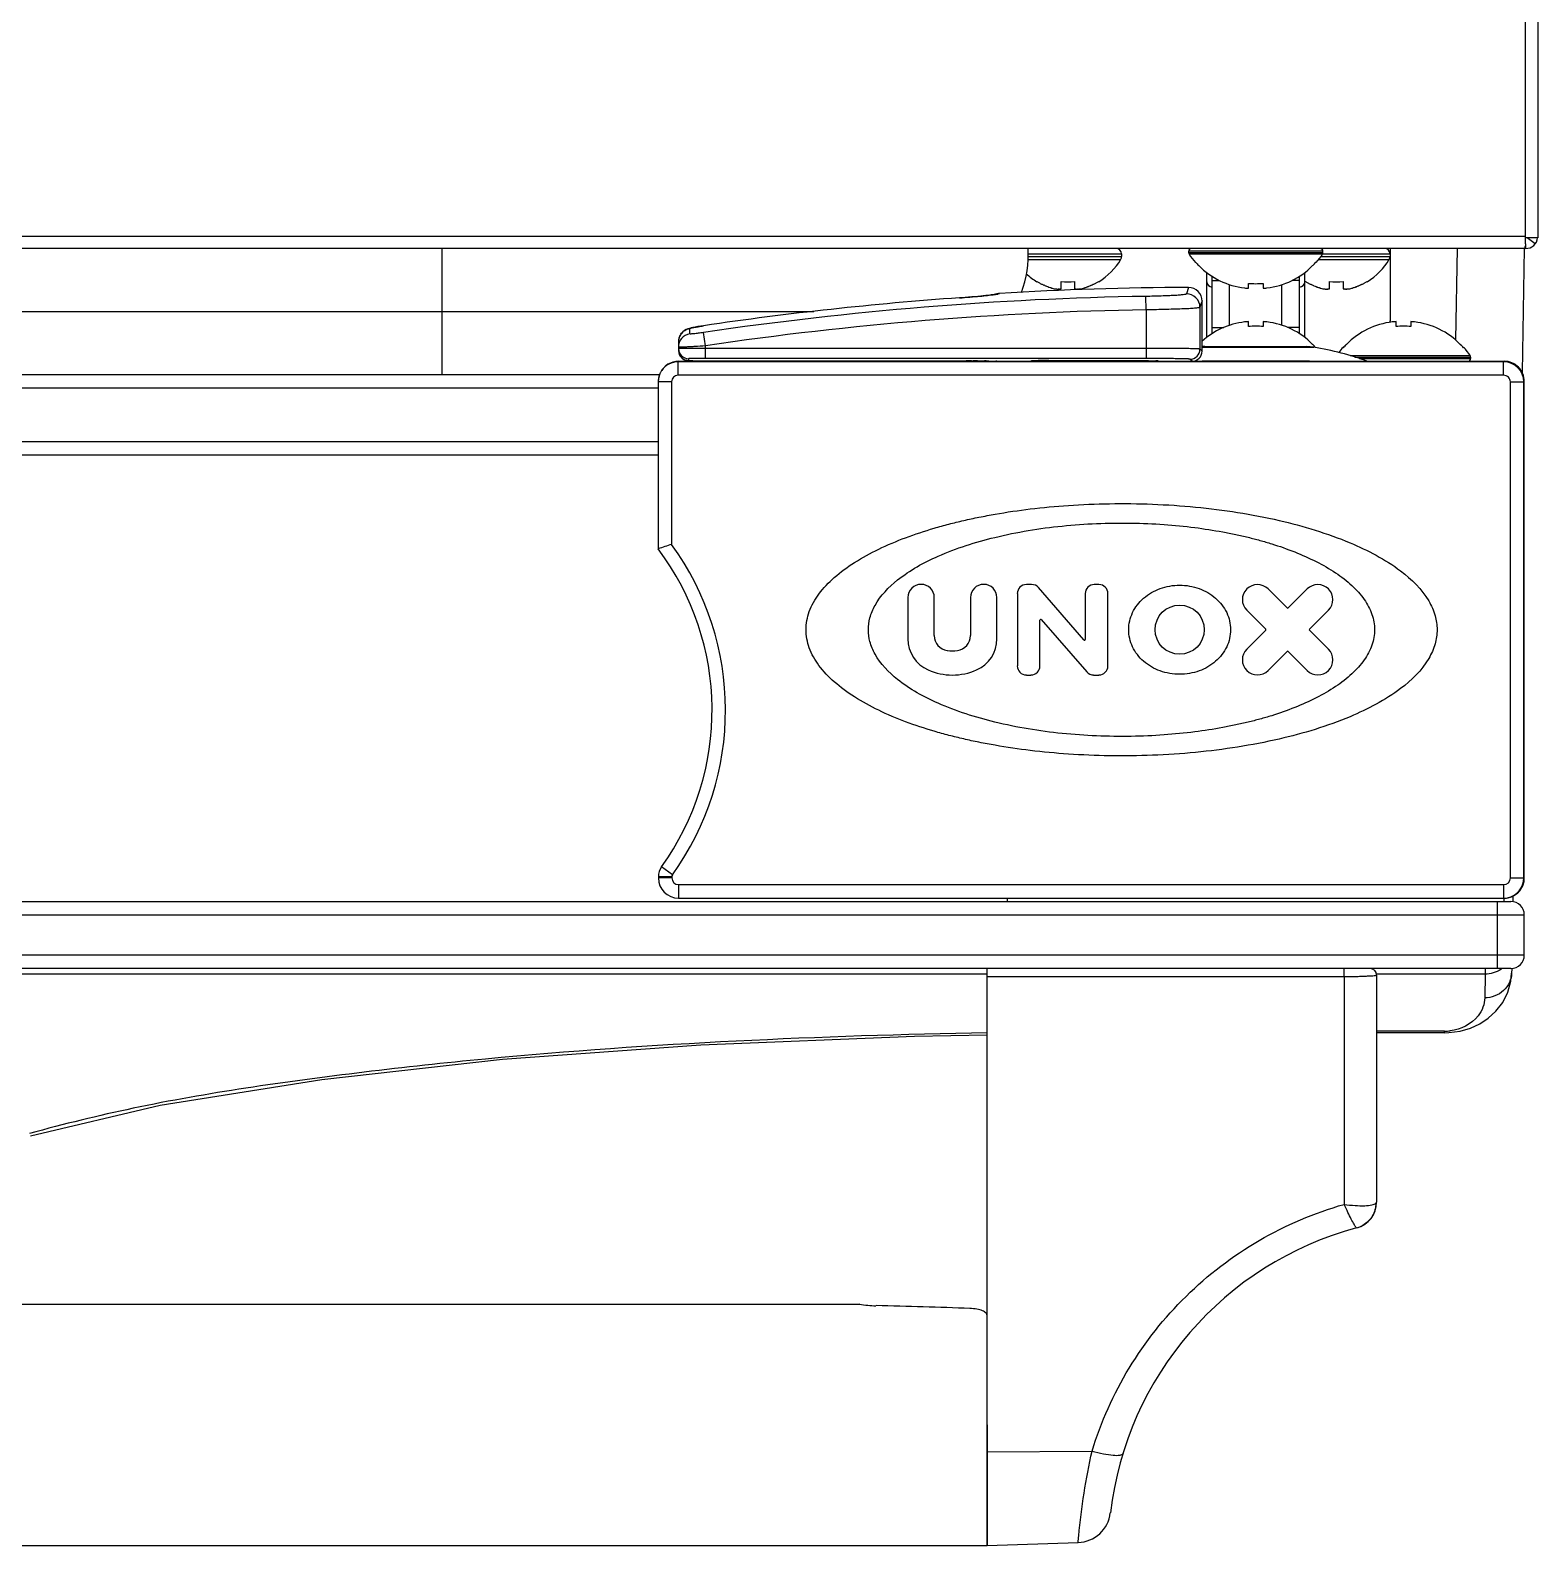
# Model space of a CAD drawing. Header units: millimetres. Extents: x 361 to 5577, y 463 to 3774.
# Drawn here: x 3966.9 to 4079.2, y 463 to 575.9 of the extents above; entities that cross this region are included whole.
import ezdxf

# ---------------------------------------------------------------- set-up
doc = ezdxf.new("R2010")
doc.units = ezdxf.units.MM
doc.header["$LTSCALE"] = 330
doc.layers.get('0').update_dxf_attribs({"linetype": 'CONTINUOUS'})
doc.layers.add('ASSI', color=7, linetype='CONTINUOUS')
doc.layers.add('GEOM', color=7, linetype='CONTINUOUS')

msp = doc.modelspace()

# ---------------------------------------------------------------- linework, layer by layer
at = {"color": 9, "linetype": 'Continuous'}
for p, q in [((4078.33, 560.56), (4078.33, 1227.76)), ((4078.33, 560.56), (3280.13, 560.56)), ((3997.6, 559.66), (3997.6, 550.26)), ((4063.23, 559.46), (4053.23, 559.46)), ((4063.23, 559.34), (4053.23, 559.34)), ((4063.19, 559.23), (4053.26, 559.23)), ((4073.23, 559.66), (4073.11, 552.85)), ((4054.58, 553.04), (4054.58, 557.87)), ((4061.88, 553.04), (4061.88, 557.87)), ((4054.98, 557.29), (4054.98, 557.59)), ((4054.98, 553.78), (4054.98, 557.29)), ((4054.98, 557.28), (4055.51, 557.28)), ((4056.28, 553.94), (4056.28, 556.97)), ((4060.18, 553.94), (4060.18, 556.97)), ((4061.47, 557.28), (4060.94, 557.28)), ((4061.48, 557.29), (4061.48, 557.59)), ((4061.48, 553.78), (4061.48, 557.29)), ((4061.93, 557.18), (4061.93, 557.21)), ((3333.14, 554.96), (4025.32, 554.96)), ((4054.98, 553.78), (4055.86, 553.78)), ((4054.98, 553.32), (4054.98, 553.78)), ((4061.48, 553.78), (4060.59, 553.78)), ((4061.48, 553.32), (4061.48, 553.78)), ((4065.26, 551.68), (4074.19, 551.68)), ((4065.6, 551.57), (4074.23, 551.57)), ((4065.96, 551.46), (4074.23, 551.46)), ((4013.71, 549.26), (3344.74, 549.26)), ((4013.71, 545.26), (3344.74, 545.26)), ((4076.23, 506.01), (4076.23, 511.01)), ((3280.23, 510.01), (4078.23, 510.01)), ((4078.23, 507.01), (3280.23, 507.01)), ((4075.32, 505.93), (4075.31, 505.59)), ((4075.32, 506.02), (4075.32, 505.93)), ((4064.81, 505.39), (4038.23, 505.39)), ((4064.81, 505.39), (4064.81, 488.44)), ((4075.31, 505.59), (4075.28, 503.83)), ((4072.29, 501.35), (4067.23, 501.35)), ((4072.29, 501.23), (4072.29, 501.35)), ((4038.23, 470), (4046.03, 470.06))]:
    msp.add_line(p, q, dxfattribs=at)
at = {"color": 7, "linetype": 'Continuous'}
for p, q in [((4079.23, 1227.86), (4079.23, 560.46)), ((4078.33, 560), (4078.33, 560.56)), ((4079.23, 560.46), (4078.33, 560.46)), ((4079.04, 560), (4078.45, 560.46)), ((4078.33, 559.66), (3280.13, 559.66)), ((4068.23, 559.66), (4068.23, 559.26)), ((4068.23, 559.26), (4068.23, 559.06)), ((4068.23, 559.06), (4068.23, 554.26)), ((4078.23, 559.66), (4078.06, 550.43)), ((4078.33, 560), (4078.33, 559.66)), ((4053.73, 558.66), (4053.74, 558.66)), ((4053.73, 558.61), (4053.73, 558.66)), ((4062.71, 558.66), (4062.73, 558.66)), ((4062.73, 558.66), (4062.73, 558.61)), ((4041.93, 557.18), (4041.93, 557.21)), ((4043.73, 556.66), (4043.73, 557.21)), ((4044.73, 557.21), (4044.73, 556.66)), ((4046.53, 557.21), (4046.53, 557.18)), ((4057.68, 556.7), (4057.68, 557.06)), ((4058.78, 557.06), (4058.78, 556.7)), ((4063.73, 556.66), (4063.73, 557.21)), ((4064.73, 557.21), (4064.73, 556.66)), ((4066.53, 557.21), (4066.53, 557.18)), ((4057.68, 553.85), (4057.68, 554.21)), ((4058.78, 554.21), (4058.78, 553.85)), ((4068.68, 553.85), (4068.68, 554.21)), ((4069.78, 554.21), (4069.78, 553.85)), ((4062.73, 552.3), (4062.73, 552.28)), ((4064.73, 552.26), (4064.73, 552.3)), ((4064.74, 552.26), (4064.73, 552.26)), ((4073.73, 552.26), (4073.71, 552.26)), ((4073.73, 552.3), (4073.73, 552.26)), ((4062.23, 551.26), (4054.23, 551.26)), ((4013.81, 550.26), (3344.64, 550.26)), ((4013.71, 544.26), (3344.74, 544.26)), ((4078.23, 512.76), (4078.23, 522.23)), ((3281.23, 511.01), (4077.23, 511.01)), ((4039.73, 511.01), (4039.73, 511.26)), ((4076.73, 511.01), (4076.73, 511.26)), ((4077.38, 511.41), (4077.38, 511)), ((4078.23, 507.01), (4078.23, 510.01)), ((4077.23, 506.01), (3281.23, 506.01)), ((4038.23, 463.01), (4038.23, 506.01)), ((4077.29, 506), (4077.28, 505.67)), ((4067.23, 505.51), (4067.23, 488.61)), ((4072.29, 501.23), (4067.23, 501.23)), ((4072.29, 501.23), (4072.6, 501.24)), ((4038.23, 463.01), (4045, 463.24))]:
    msp.add_line(p, q, dxfattribs=at)
for points in [[(4072.6, 501.24), (4073.45, 501.35), (4074.21, 501.57), (4074.91, 501.9), (4075.55, 502.32), (4076.12, 502.84), (4076.62, 503.48), (4077, 504.24), (4077.23, 505.08), (4077.28, 505.67)], [(3966.95, 493.54), (3976.63, 495.84), (3988.65, 497.75), (4002.12, 499.25), (4016.89, 500.32), (4032.81, 500.98), (4038.23, 501.06)]]:
    msp.add_lwpolyline(points, dxfattribs=at)
for centre, radius, start, end in [((4078.33, 560.56), 0.9, 270, 353.673), ((4033.28, 559.2), 8, 339.455, 3.2946), ((4053.43, 559.46), 0.2, 90, 180), ((4053.43, 559.34), 0.2, 180, 213.242), ((4063.03, 559.46), 0.2, 0, 90), ((4063.03, 559.34), 0.2, 326.758, 360), ((4067.83, 559.06), 0.4, 329.6988, 360), ((4044.03, 561.28), 4.8, 301.3727, 329.6988), ((4058.03, 562.36), 5.67, 220.8174, 224.4834), ((4058.42, 562.36), 5.67, 315.5167, 319.1826), ((4064.03, 561.28), 4.8, 301.3727, 329.6988), ((4044.42, 561.28), 4.8, 226.8242, 238.6273), ((4044.41, 561.26), 4.75, 238.4659, 241.0313), ((4044.41, 561.26), 4.75, 241.0316, 241.9926), ((4044.41, 561.26), 4.75, 241.9926, 243.3187), ((4044.41, 561.25), 4.74, 243.3188, 244.4598), ((4044.41, 561.25), 4.74, 244.4598, 245.4278), ((4044.4, 561.25), 4.73, 245.4278, 246.6825), ((4044.4, 561.24), 4.73, 246.6826, 247.4526), ((4044.4, 561.23), 4.72, 247.4524, 248.9975), ((4044.4, 561.23), 4.72, 248.9977, 249.4819), ((4044.39, 561.22), 4.7, 249.4813, 251.5344), ((4044.39, 561.2), 4.68, 251.535, 252.6227), ((4044.38, 561.18), 4.67, 252.6228, 253.6051), ((4044.37, 561.15), 4.64, 253.6036, 255.6824), ((4044.23, 560.98), 3.8, 262.4351, 277.5649), ((4044.08, 561.15), 4.64, 284.3176, 286.3964), ((4044.07, 561.18), 4.67, 286.3949, 287.3772), ((4044.07, 561.2), 4.68, 287.3773, 288.465), ((4044.06, 561.22), 4.7, 288.4656, 290.5187), ((4044.06, 561.23), 4.72, 290.5181, 291.0023), ((4044.05, 561.23), 4.72, 291.0025, 292.5476), ((4044.05, 561.24), 4.73, 292.5474, 293.3174), ((4044.05, 561.25), 4.73, 293.3175, 294.5722), ((4044.05, 561.25), 4.74, 294.5722, 295.5402), ((4044.04, 561.25), 4.74, 295.5402, 296.6812), ((4044.04, 561.26), 4.75, 296.6813, 298.0074), ((4044.04, 561.26), 4.75, 298.0074, 298.9684), ((4044.04, 561.26), 4.75, 298.9687, 301.5341), ((4058.15, 563.01), 6.33, 263.1837, 265.7043), ((4058.23, 562.86), 5.82, 264.5821, 275.4179), ((4058.3, 563.01), 6.33, 274.2958, 276.8163), ((4064.41, 561.26), 4.75, 238.4659, 241.0313), ((4064.41, 561.26), 4.75, 241.0316, 241.9926), ((4064.41, 561.26), 4.75, 241.9926, 243.3187), ((4064.41, 561.25), 4.74, 243.3188, 244.4598), ((4064.41, 561.25), 4.74, 244.4598, 245.4278), ((4064.4, 561.25), 4.73, 245.4278, 246.6825), ((4064.4, 561.24), 4.73, 246.6826, 247.4526), ((4064.4, 561.23), 4.72, 247.4524, 248.9975), ((4064.4, 561.23), 4.72, 248.9977, 249.4819), ((4064.39, 561.22), 4.7, 249.4813, 251.5344), ((4064.39, 561.2), 4.68, 251.535, 252.6227), ((4064.38, 561.18), 4.67, 252.6228, 253.6051), ((4064.37, 561.15), 4.64, 253.6036, 255.6824), ((4064.23, 560.98), 3.8, 262.4351, 277.5649), ((4064.08, 561.15), 4.64, 284.3176, 286.3964), ((4064.07, 561.18), 4.67, 286.3949, 287.3772), ((4064.07, 561.2), 4.68, 287.3773, 288.465), ((4064.06, 561.22), 4.7, 288.4656, 290.5187), ((4064.06, 561.23), 4.72, 290.5181, 291.0023), ((4064.05, 561.23), 4.72, 291.0025, 292.5476), ((4064.05, 561.24), 4.73, 292.5474, 293.3174), ((4064.05, 561.25), 4.73, 293.3175, 294.5722), ((4064.05, 561.25), 4.74, 294.5722, 295.5402), ((4064.04, 561.25), 4.74, 295.5402, 296.6812), ((4064.04, 561.26), 4.75, 296.6813, 298.0074), ((4064.04, 561.26), 4.75, 298.0074, 298.9684), ((4064.04, 561.26), 4.75, 298.9687, 301.5341), ((4043.48, 558.65), 2.01, 262.7259, 264.7415), ((4043.48, 558.63), 1.98, 264.7442, 265.3991), ((4043.48, 558.62), 1.97, 265.3984, 266.7833), ((4043.48, 558.61), 1.96, 266.7841, 267.6235), ((4043.48, 558.6), 1.96, 267.6234, 268.8455), ((4043.48, 558.59), 1.95, 268.8459, 270.9258), ((4043.48, 558.6), 1.95, 270.9261, 271.9964), ((4043.48, 558.6), 1.96, 271.9964, 273.0228), ((4043.48, 558.61), 1.97, 273.0233, 274.286), ((4043.47, 558.63), 1.98, 274.2856, 275.1372), ((4043.47, 558.65), 2.01, 275.1401, 277.2744), ((4044.98, 558.65), 2.01, 262.7256, 264.8598), ((4044.98, 558.63), 1.98, 264.8627, 265.7144), ((4044.98, 558.61), 1.97, 265.714, 266.9766), ((4044.98, 558.6), 1.96, 266.9771, 268.0037), ((4044.98, 558.6), 1.95, 268.0037, 269.0738), ((4044.98, 558.59), 1.95, 269.0741, 270.1995), ((4044.98, 558.59), 1.95, 270.1995, 271.1541), ((4044.98, 558.6), 1.95, 271.1545, 272.3767), ((4044.98, 558.61), 1.96, 272.3765, 273.2159), ((4044.97, 558.62), 1.97, 273.2167, 274.6016), ((4044.97, 558.63), 1.98, 274.6009, 275.2558), ((4044.97, 558.65), 2.01, 275.2585, 277.2741), ((4063.48, 558.65), 2.01, 262.7259, 264.7415), ((4063.48, 558.63), 1.98, 264.7442, 265.3991), ((4063.48, 558.62), 1.97, 265.3984, 266.7833), ((4063.48, 558.61), 1.96, 266.7841, 267.6235), ((4063.48, 558.6), 1.96, 267.6234, 268.8455), ((4063.48, 558.59), 1.95, 268.8459, 270.9258), ((4063.48, 558.6), 1.95, 270.9261, 271.9964), ((4063.48, 558.6), 1.96, 271.9964, 273.0228), ((4063.48, 558.61), 1.97, 273.0233, 274.286), ((4063.47, 558.63), 1.98, 274.2856, 275.1372), ((4063.47, 558.65), 2.01, 275.1401, 277.2744), ((4064.98, 558.65), 2.01, 262.7256, 264.8598), ((4064.98, 558.63), 1.98, 264.8627, 265.7144), ((4064.98, 558.61), 1.97, 265.714, 266.9766), ((4064.98, 558.6), 1.96, 266.9771, 268.0037), ((4064.98, 558.6), 1.95, 268.0037, 269.0738), ((4064.98, 558.59), 1.95, 269.0741, 270.1995), ((4064.98, 558.59), 1.95, 270.1995, 271.1541), ((4064.98, 558.6), 1.95, 271.1545, 272.3767), ((4064.98, 558.61), 1.96, 272.3765, 273.2159), ((4064.97, 558.62), 1.97, 273.2167, 274.6016), ((4064.97, 558.63), 1.98, 274.6009, 275.2558), ((4064.97, 558.65), 2.01, 275.2585, 277.2741), ((4058.15, 547.9), 6.33, 94.2958, 96.8163), ((4058.23, 548.05), 5.82, 84.5821, 95.4179), ((4058.3, 547.9), 6.33, 83.1837, 85.7043), ((4069.15, 547.9), 6.33, 94.2958, 96.8163), ((4069.23, 548.05), 5.82, 84.5821, 95.4179), ((4069.3, 547.9), 6.33, 83.1837, 85.7043), ((4058.42, 548.55), 5.67, 42.3986, 44.4835), ((4058.42, 548.55), 5.66, 41.232, 42.3987), ((4069.03, 548.55), 5.67, 135.5167, 139.1826), ((4069.42, 548.55), 5.67, 40.8174, 44.4834), ((4025.05, 564.34), 17.7, 312.3274, 312.5026), ((4074.03, 551.46), 0.2, 270, 360), ((4074.03, 551.57), 0.2, 0, 33.242), ((4076.69, 512.76), 1.5, 281.2961, 0.0005), ((4076.73, 512.76), 1.5, 281.132, 360), ((4076.69, 512.76), 1.51, 270.0151, 280.6683), ((4076.69, 512.75), 1.49, 280.6783, 281.288), ((4077.23, 510.01), 1, 0, 90), ((4077.23, 507.01), 1, 270, 360), ((4066.73, 505.51), 0.5, 0, 89.9984), ((4065.23, 488.61), 2, 285.0261, 360), ((4072.23, 462.54), 25, 105.0462, 173.3071), ((4044.91, 465.74), 2.5, 272, 353.3071)]:
    msp.add_arc(centre, radius, start, end, dxfattribs=at)
at = {"color": 9, "linetype": 'Continuous'}
for centre, radius, start, end in [((4054.98, 557.19), 0.4, 180, 270), ((4061.48, 557.19), 0.4, 270, 360), ((4064.42, 561.28), 4.8, 238.1, 238.6273), ((4064.42, 561.28), 4.8, 238.0815, 238.6273), ((4075.37, 507.59), 1.98, 303.8868, 306.6258), ((4072.29, 504.91), 3.56, 270.007, 276.7724), ((4065.23, 488.55), 1.94, 285.3418, 299.7655), ((4065.24, 488.52), 1.91, 285.0456, 285.3041), ((4065.24, 488.53), 1.92, 299.7854, 300.1137)]:
    msp.add_arc(centre, radius, start, end, dxfattribs=at)
at = {"color": 3, "linetype": 'Continuous'}
msp.add_arc((4065.23, 554.26), 3, 358.1917, 360, dxfattribs=at)
at = {"color": 7, "linetype": 'Continuous'}
msp.add_ellipse((4076.73, 512.76), major_axis=(1.5, 0), ratio=0.999848, start_param=-1.570796, end_param=0, dxfattribs=at)
for points, knots in [([(4078.24, 559.66), (4078.24, 559.66), (4078.23, 559.66), (4078.23, 559.66), (4078.23, 559.66)], [0, 0, 0, 0, 0.54256, 1, 1, 1, 1]), ([(4078.28, 559.75), (4078.27, 559.74), (4078.26, 559.71), (4078.25, 559.68), (4078.24, 559.66)], [0, 0, 0, 0, 0.342333, 1, 1, 1, 1]), ([(4078.33, 560), (4078.32, 559.98), (4078.31, 559.89), (4078.29, 559.81), (4078.28, 559.75)], [0, 0, 0, 0, 0.299271, 1, 1, 1, 1]), ([(4053.99, 558.39), (4054.44, 557.93), (4055.5, 557.16), (4056.76, 556.8), (4057.4, 556.72)], [0, 0, 0, 0, 0.499968, 1, 1, 1, 1]), ([(4059.05, 556.72), (4059.69, 556.8), (4060.95, 557.16), (4062.01, 557.93), (4062.46, 558.39)], [0, 0, 0, 0, 0.500033, 1, 1, 1, 1]), ([(4057.4, 554.19), (4056.81, 554.12), (4055.66, 553.8), (4054.66, 553.14), (4054.23, 552.75)], [0, 0, 0, 0, 0.500032, 1, 1, 1, 1]), ([(4062.46, 552.52), (4062.01, 552.98), (4060.95, 553.75), (4059.69, 554.11), (4059.05, 554.19)], [0, 0, 0, 0, 0.499968, 1, 1, 1, 1]), ([(4068.4, 554.19), (4067.76, 554.11), (4066.5, 553.75), (4065.44, 552.98), (4064.99, 552.52)], [0, 0, 0, 0, 0.500033, 1, 1, 1, 1]), ([(4073.46, 552.52), (4073.01, 552.98), (4071.95, 553.75), (4070.69, 554.11), (4070.05, 554.19)], [0, 0, 0, 0, 0.499968, 1, 1, 1, 1])]:
    msp.add_open_spline(points, degree=3, knots=knots, dxfattribs=at)
at = {"color": 9, "linetype": 'Continuous'}
for points, knots in [([(4054.98, 557.28), (4054.98, 557.28), (4054.98, 557.29), (4054.98, 557.29), (4054.98, 557.29)], [0, 0, 0, 0, 0.448004, 1, 1, 1, 1]), ([(4061.47, 557.28), (4061.47, 557.28), (4061.48, 557.29), (4061.48, 557.29), (4061.48, 557.29)], [0, 0, 0, 0, 0.448004, 1, 1, 1, 1]), ([(4064.81, 505.39), (4064.81, 505.47), (4064.81, 505.61), (4064.81, 505.78), (4064.81, 505.89), (4064.81, 505.95), (4064.8, 505.98), (4064.8, 506.01), (4064.8, 506.01)], [0, 0, 0, 0, 0.363496, 0.69091, 0.820342, 0.917787, 0.978486, 1, 1, 1, 1]), ([(4067.23, 505.51), (4067.23, 505.49), (4067.14, 505.48), (4067.03, 505.46), (4066.8, 505.44), (4066.51, 505.43), (4066.15, 505.41), (4065.58, 505.4), (4065.12, 505.39), (4064.81, 505.39)], [0, 0, 0, 0, 0.02063, 0.076768, 0.167617, 0.290321, 0.440719, 0.613487, 1, 1, 1, 1]), ([(4077.28, 505.67), (4077.28, 505.2), (4076.81, 504.19), (4075.78, 503.83), (4075.28, 503.83)], [0, 0, 0, 0, 0.489095, 1, 1, 1, 1]), ([(4075.28, 503.83), (4075.28, 503.35), (4074.79, 502.08), (4073.49, 501.47), (4072.71, 501.37)], [0, 0, 0, 0, 0.378152, 1, 1, 1, 1]), ([(4038.23, 501.23), (4025.75, 500.98), (4010.24, 500.32), (3991.87, 498.33), (3983.11, 497.17), (3974.78, 495.73), (3969.45, 494.42), (3966.89, 493.72)], [0, 0, 0, 0, 0.520817, 0.647214, 0.770891, 0.889463, 1, 1, 1, 1]), ([(4046.03, 470.06), (4046.69, 472.22), (4048.57, 476.4), (4052.84, 481.8), (4058.34, 486), (4062.6, 487.81), (4064.81, 488.44)], [0, 0, 0, 0, 0.247817, 0.49717, 0.748035, 1, 1, 1, 1]), ([(4064.81, 488.44), (4065.08, 488.4), (4065.59, 488.35), (4066.29, 488.32), (4066.81, 488.37), (4067.1, 488.45), (4067.18, 488.53)], [0, 0, 0, 0, 0.341701, 0.64041, 0.86582, 1, 1, 1, 1]), ([(4065.68, 486.73), (4065.63, 486.8), (4065.52, 487), (4065.32, 487.37), (4065.08, 487.87), (4064.91, 488.24), (4064.81, 488.44)], [0, 0, 0, 0, 0.13556, 0.360139, 0.65594, 1, 1, 1, 1]), ([(4067.18, 488.53), (4067.17, 488.19), (4066.98, 487.53), (4066.49, 487.04), (4066.2, 486.87)], [0, 0, 0, 0, 0.50232, 1, 1, 1, 1]), ([(4067.18, 488.53), (4067.19, 488.53), (4067.21, 488.56), (4067.23, 488.59), (4067.23, 488.61)], [0, 0, 0, 0, 0.298397, 1, 1, 1, 1]), ([(4065.74, 486.68), (4065.73, 486.68), (4065.71, 486.69), (4065.69, 486.71), (4065.68, 486.73)], [0, 0, 0, 0, 0.123408, 1, 1, 1, 1]), ([(4045, 463.24), (4045.01, 463.41), (4045.22, 465.7), (4045.57, 467.98), (4046.03, 470.06)], [0, 0, 0, 0, 0.072399, 1, 1, 1, 1]), ([(4046.03, 470.06), (4046.31, 469.98), (4046.83, 469.85), (4047.55, 469.75), (4048.01, 469.72), (4048.31, 469.8), (4048.33, 469.88)], [0, 0, 0, 0, 0.371378, 0.682146, 0.895329, 1, 1, 1, 1])]:
    msp.add_open_spline(points, degree=3, knots=knots, dxfattribs=at)
msp.add_open_spline([(4076.48, 505.94), (4076.14, 505.72), (4075.72, 505.59), (4075.31, 505.59)], degree=3, dxfattribs=at)
at = {"layer": 'ASSI', "color": 9, "linetype": 'Continuous'}
for p, q in [((4041.28, 559.26), (4048.23, 559.26)), ((4041.28, 559.06), (4048.23, 559.06)), ((4063.06, 559.06), (4068.23, 559.06)), ((4063.2, 559.26), (4068.23, 559.26)), ((4041.27, 558.85), (4048.17, 558.85)), ((4062.91, 558.85), (4068.17, 558.85)), ((4054.23, 552.32), (4062.54, 552.32))]:
    msp.add_line(p, q, dxfattribs=at)
at = {"layer": 'ASSI', "color": 7, "linetype": 'Continuous'}
for p, q in [((4048.23, 559.26), (4048.23, 559.06)), ((4053.23, 559.34), (4053.23, 559.46)), ((4063.23, 559.34), (4063.23, 559.46)), ((4054.43, 552.36), (4062.02, 552.36)), ((4062.54, 552.32), (4062.02, 552.36)), ((4074.23, 551.57), (4074.23, 551.46)), ((3329.75, 481.01), (4028.7, 481.01)), ((4038.23, 472.01), (4038.23, 463.01)), ((3320.23, 463.01), (4038.23, 463.01))]:
    msp.add_line(p, q, dxfattribs=at)
for centre, radius, start, end in [((4047.83, 559.26), 0.4, 0, 90), ((4047.83, 559.06), 0.4, 329.6988, 360), ((4058.03, 562.36), 5.7, 213.2419, 220.9664), ((4058.43, 562.36), 5.7, 319.0336, 326.7581), ((4067.83, 559.26), 0.4, 0, 90), ((4044.03, 561.28), 4.8, 301.3727, 329.6988), ((4064.03, 561.28), 4.8, 301.3727, 329.6988), ((4044.42, 561.28), 4.8, 226.7949, 238.6273), ((4054.43, 549.36), 3, 90, 93.8721), ((4058.23, 527.69), 25, 70.4883, 80.0581), ((4069.03, 548.56), 5.7, 139.0336, 143.9406), ((4069.43, 548.56), 5.7, 33.2419, 40.9664)]:
    msp.add_arc(centre, radius, start, end, dxfattribs=at)
at = {"layer": 'GEOM', "color": 9, "linetype": 'Continuous'}
for p, q in [((4053.22, 556.75), (4053.06, 556.28)), ((4036.16, 555.98), (4036.16, 555.98)), ((4050.07, 555.09), (4050.05, 556.09)), ((4054.23, 555.75), (4054.07, 555.28)), ((4050.07, 555.09), (4050.07, 551.47)), ((4054.07, 555.28), (4054.07, 552.16)), ((4016.08, 553.3), (4016.08, 553.7)), ((4017.08, 553.9), (4017.08, 553.9)), ((4017.23, 552.41), (4017.08, 553.4)), ((4017.23, 551.47), (4017.23, 552.41)), ((4050.07, 552.22), (4017.23, 552.22)), ((4054.23, 552.01), (4054.07, 552.16)), ((4015.21, 551.22), (4015.23, 551.26)), ((4076.69, 551.22), (4015.21, 551.22)), ((4015.21, 550.22), (4015.21, 551.22)), ((4015.98, 551.45), (4015.98, 551.32)), ((4050.07, 551.47), (4017.23, 551.47)), ((4036.23, 551.3), (4036.5, 551.29)), ((4036.5, 551.29), (4036.66, 551.29)), ((4037.06, 551.29), (4037.17, 551.29)), ((4037.51, 551.29), (4037.63, 551.29)), ((4037.63, 551.29), (4037.77, 551.29)), ((4037.77, 551.29), (4037.8, 551.29)), ((4037.8, 551.29), (4037.93, 551.28)), ((4037.93, 551.28), (4038.03, 551.28)), ((4038.29, 551.28), (4038.31, 551.28)), ((4041.52, 551.3), (4041.48, 551.26)), ((4042.81, 551.31), (4049.64, 551.31)), ((4042.81, 551.26), (4042.81, 551.31)), ((4049.64, 551.26), (4049.64, 551.31)), ((4050.98, 551.26), (4050.93, 551.3)), ((4053.48, 551.26), (4053.32, 551.41)), ((4076.73, 551.26), (4076.69, 551.22)), ((4076.69, 550.22), (4076.69, 551.22)), ((4076.69, 550.22), (4015.21, 550.22)), ((4014.71, 549.72), (4013.71, 549.72)), ((4014.71, 549.72), (4014.71, 537.61)), ((4077.19, 549.72), (4078.19, 549.72)), ((4077.19, 512.76), (4077.19, 549.72)), ((4078.23, 549.76), (4078.19, 549.72)), ((4078.19, 512.76), (4078.19, 549.72)), ((4014.73, 512.85), (4013.73, 512.85)), ((4014.73, 512.76), (4013.73, 512.76)), ((4014.77, 512.99), (4013.96, 513.58)), ((4014.73, 512.85), (4014.73, 512.76)), ((4077.19, 512.76), (4078.23, 512.76)), ((4015.23, 512.26), (4076.69, 512.26)), ((4015.23, 512.26), (4015.23, 511.26)), ((4076.69, 512.26), (4076.69, 511.26)), ((4038.23, 505.59), (3523.72, 505.59)), ((4075.31, 505.59), (4067.23, 505.59))]:
    msp.add_line(p, q, dxfattribs=at)
at = {"layer": 'GEOM', "color": 7, "linetype": 'Continuous'}
for p, q in [((4036.57, 556.01), (4036.16, 555.98)), ((4039.12, 556.31), (4039.13, 556.31)), ((4054.23, 552.01), (4054.23, 555.75)), ((4016.04, 553.71), (4015.93, 553.67)), ((4016.16, 553.74), (4016.04, 553.71)), ((4015.23, 552.71), (4015.23, 552.07)), ((4015.23, 552.06), (4015.23, 552.07)), ((4015.23, 551.26), (4054.23, 551.26)), ((4016, 551.31), (4016.13, 551.31)), ((4016.4, 551.3), (4016.65, 551.3)), ((4016.65, 551.3), (4016.95, 551.3)), ((4016.95, 551.3), (4036.23, 551.3)), ((4038.93, 551.26), (4038.86, 551.26)), ((4062.23, 551.26), (4076.73, 551.26)), ((4013.87, 550.39), (4013.88, 550.43)), ((4013.71, 549.72), (4013.71, 537.28)), ((4078.23, 522.23), (4078.23, 549.76)), ((4041.53, 534.63), (4041.14, 534.63)), ((4045.43, 530.5), (4042.04, 534.4)), ((4046.54, 534.63), (4046.2, 534.63)), ((4060.56, 532.89), (4059.14, 534.3)), ((4062.05, 534.3), (4060.64, 532.89)), ((4032.31, 533.65), (4032.31, 530.58)), ((4034.28, 530.82), (4034.28, 533.65)), ((4036.98, 533.65), (4036.98, 530.82)), ((4038.95, 530.58), (4038.95, 533.65)), ((4040.47, 533.95), (4040.47, 528.56)), ((4045.53, 533.95), (4045.53, 530.54)), ((4047.21, 528.56), (4047.21, 533.95)), ((4042.15, 528.56), (4042.15, 531.97)), ((4042.25, 532.01), (4045.64, 528.11)), ((4057.55, 532.71), (4058.97, 531.3)), ((4062.23, 531.3), (4063.64, 532.71)), ((4058.97, 531.22), (4057.55, 529.8)), ((4063.64, 529.8), (4062.23, 531.22)), ((4059.14, 528.21), (4060.56, 529.63)), ((4060.64, 529.63), (4062.05, 528.21)), ((4041.14, 527.88), (4041.48, 527.88)), ((4046.15, 527.88), (4046.54, 527.88)), ((4013.73, 512.85), (4013.73, 512.76)), ((4015.23, 511.26), (4076.73, 511.26)), ((4028.69, 481.01), (4028.72, 481)), ((4028.72, 481), (4028.69, 481.01))]:
    msp.add_line(p, q, dxfattribs=at)
for points in [[(4038.88, 556.26), (4038.88, 556.26), (4038.85, 556.25), (4038.8, 556.24), (4038.73, 556.23), (4038.64, 556.22), (4038.53, 556.2), (4038.41, 556.19), (4038.26, 556.17), (4038.11, 556.15), (4037.93, 556.13), (4037.74, 556.11), (4037.53, 556.09), (4037.31, 556.07), (4037.08, 556.05), (4036.83, 556.03), (4036.57, 556.01)], [(4015.93, 553.67), (4015.81, 553.62), (4015.68, 553.55), (4015.56, 553.45), (4015.44, 553.33), (4015.34, 553.17), (4015.26, 552.99), (4015.23, 552.78), (4015.23, 552.71)], [(4017.08, 553.9), (4016.89, 553.87), (4016.66, 553.84), (4016.47, 553.8), (4016.3, 553.77), (4016.16, 553.74)], [(4015.23, 552.03), (4015.25, 551.89), (4015.29, 551.76), (4015.36, 551.64), (4015.44, 551.54), (4015.53, 551.46), (4015.63, 551.4), (4015.73, 551.36), (4015.83, 551.33), (4015.9, 551.32), (4015.95, 551.31), (4016, 551.31)], [(4016.13, 551.31), (4016.21, 551.3), (4016.4, 551.3)], [(4036.23, 551.3), (4036.64, 551.29), (4037.14, 551.29), (4037.58, 551.29)], [(4037.58, 551.29), (4037.97, 551.28), (4038.28, 551.28), (4038.53, 551.27), (4038.72, 551.27), (4038.83, 551.26), (4038.86, 551.26)], [(4013.81, 550.26), (4013.73, 549.95), (4013.71, 549.72)]]:
    msp.add_lwpolyline(points, dxfattribs=at)
msp.add_circle((4052.56, 531.26), 1.83, dxfattribs=at)
for centre, radius, start, end in [((4054.23, 301.76), 255, 90.2254, 93.3927), ((4053.23, 555.75), 1, 359.9969, 90.2204), ((4054.23, 301.76), 254.87, 94.0654, 98.3804), ((4039.19, 555.33), 0.979, 93.6102, 108.3753), ((4015.21, 549.72), 1.5, 89.9947, 145.0173), ((4015.98, 552.07), 0.75, 180.7743, 269.9979), ((4036.78, 549.8), 1.51, 75.4077, 81.2979), ((4042.91, 476.93), 74.38, 90.0733, 91.0681), ((4053.48, 552.01), 0.75, 270.0029, 359.9971), ((4076.73, 549.76), 1.5, 359.9968, 90.0032), ((4015.21, 549.72), 1.5, 153.4337, 158.9538), ((4015.21, 549.72), 1.5, 149.7466, 153.4338), ((4015.21, 549.72), 1.5, 145.0197, 149.7466), ((4054.77, 414.39), 129.57, 108.0105, 108.4761), ((3997.73, 525.26), 20, 324.2687, 36.953), ((4033.3, 533.65), 0.984, 0, 180), ((4037.96, 533.65), 0.984, 0, 180), ((4041.14, 533.95), 0.675, 90, 180), ((4041.53, 533.95), 0.675, 41, 90), ((4046.2, 533.95), 0.675, 90, 180), ((4046.54, 533.95), 0.675, 0, 90), ((4058.35, 533.5), 1.12, 45, 225), ((4062.85, 533.5), 1.12, 315, 135), ((4042.21, 531.97), 0.0562, 41, 180), ((4060.6, 532.93), 0.0562, 225, 315), ((4035.4, 530.82), 1.12, 180, 262.3377), ((4035.85, 530.82), 1.12, 277.6623, 360), ((4058.93, 531.26), 0.0562, 315, 45), ((4062.27, 531.26), 0.0562, 135, 225), ((4034.84, 530.58), 2.53, 180, 246.4218), ((4035.63, 532.49), 2.81, 262.3377, 277.6623), ((4036.42, 530.58), 2.53, 293.5782, 360), ((4045.47, 530.54), 0.0562, 221, 360), ((4058.35, 529.01), 1.12, 135, 315), ((4060.6, 529.59), 0.0562, 45, 135), ((4062.85, 529.01), 1.12, 225, 45), ((4041.14, 528.56), 0.675, 180, 270), ((4041.48, 528.56), 0.675, 270, 360), ((4046.54, 528.56), 0.675, 270, 360), ((4035.63, 532.38), 4.5, 246.4218, 293.5782), ((4046.15, 528.56), 0.675, 221, 270), ((4014.98, 512.85), 1.25, 144.2687, 180), ((4015.23, 512.76), 1.5, 180, 270), ((4030.15, 489.98), 9.1, 260.93, 268.673)]:
    msp.add_arc(centre, radius, start, end, dxfattribs=at)
at = {"layer": 'GEOM', "color": 9, "linetype": 'Continuous'}
for centre, radius, start, end in [((4054.23, 301.76), 254.37, 90.9402, 98.397), ((4054.23, 301.76), 254.87, 94.0654, 98.3804), ((4037.79, 562.72), 6.56, 278.8246, 279.0672), ((4037.92, 561.86), 5.69, 279.063, 279.4902), ((4053.07, 555.28), 1, 0.1049, 90.2258), ((4054.23, 301.76), 253.37, 90.9402, 98.397), ((4016.22, 552.31), 0.999, 98.5692, 179.9632), ((4016.23, 552.71), 1, 163.8126, 179.9515), ((4015.98, 552.2), 0.75, 180.0108, 269.9979), ((4016.23, 552.71), 1, 148.807, 163.742), ((4016.22, 552.71), 0.994, 146.0297, 148.7811), ((4053.32, 552.16), 0.75, 270.0275, 359.9725), ((4036.26, 405.94), 145.35, 89.6837, 89.8411), ((4036.77, 549.8), 1.5, 76.8447, 81.2838), ((4036.41, 431.63), 119.66, 89.4744, 89.6367), ((4037.18, 494.87), 56.42, 88.8813, 89.1449), ((4036.92, 551.18), 1.54, 2.9202, 3.6333), ((4041.52, 550.29), 1.01, 73.9505, 89.969), ((4050.93, 550.29), 1.01, 90.0315, 106.0593), ((4076.69, 549.72), 1.5, 0.0128, 89.9872), ((4015.21, 549.72), 0.5, 90.0051, 180.0014), ((4076.69, 549.72), 0.5, 359.9964, 90.0036), ((3997.73, 525.26), 21, 324.2687, 36.0314), ((4014.98, 512.85), 0.25, 144.2687, 180), ((4015.23, 512.76), 0.5, 180, 270), ((4076.69, 512.76), 0.5, 269.9957, 359.9956)]:
    msp.add_arc(centre, radius, start, end, dxfattribs=at)
at = {"layer": 'GEOM', "color": 7, "linetype": 'Continuous'}
for centre, major_axis, ratio, start_param, end_param in [((4015.23, 549.76), (0.67, 1.34), 0.99981, 0.463541, 1.570898), ((4019.73, 472.01), (64.04, 0), 0.140541, 1.298727, 1.410568)]:
    msp.add_ellipse(centre, major_axis=major_axis, ratio=ratio, start_param=start_param, end_param=end_param, dxfattribs=at)
at = {"layer": 'GEOM', "color": 9, "linetype": 'Continuous'}
for points, knots in [([(4036.16, 555.98), (4036.67, 556.02), (4037.55, 556.09), (4038.43, 556.18), (4038.79, 556.24)], [0, 0, 0, 0, 0.579312, 1, 1, 1, 1]), ([(4038.86, 556.25), (4038.88, 556.25), (4038.93, 556.26), (4038.97, 556.27), (4039.01, 556.27)], [0, 0, 0, 0, 0.277993, 1, 1, 1, 1]), ([(4039.01, 556.27), (4039.02, 556.28), (4039.07, 556.29), (4039.11, 556.3), (4039.14, 556.31)], [0, 0, 0, 0, 0.314451, 1, 1, 1, 1]), ([(4053.06, 556.28), (4053.06, 556.27), (4053.03, 556.26), (4052.96, 556.23), (4052.78, 556.21), (4052.51, 556.18), (4052.13, 556.16), (4051.69, 556.14), (4050.98, 556.11), (4050.43, 556.1), (4050.05, 556.09)], [0, 0, 0, 0, 0.008158, 0.024673, 0.084282, 0.177936, 0.30226, 0.452608, 0.623351, 1, 1, 1, 1]), ([(4054.07, 555.28), (4054.06, 555.27), (4054.03, 555.26), (4053.97, 555.24), (4053.87, 555.23), (4053.67, 555.21), (4053.33, 555.18), (4052.84, 555.16), (4052.24, 555.14), (4051.31, 555.11), (4050.57, 555.1), (4050.07, 555.09)], [0, 0, 0, 0, 0.007434, 0.023588, 0.048758, 0.082787, 0.176209, 0.300482, 0.450994, 0.622118, 1, 1, 1, 1]), ([(4016.08, 553.7), (4016.08, 553.71), (4016.11, 553.72), (4016.16, 553.73), (4016.26, 553.76), (4016.44, 553.79), (4016.72, 553.84), (4016.95, 553.88), (4017.08, 553.9)], [0, 0, 0, 0, 0.023134, 0.082388, 0.176289, 0.301102, 0.622995, 1, 1, 1, 1]), ([(4017.08, 553.4), (4016.95, 553.38), (4016.72, 553.35), (4016.44, 553.31), (4016.26, 553.3), (4016.16, 553.29), (4016.12, 553.29), (4016.08, 553.29), (4016.08, 553.3)], [0, 0, 0, 0, 0.380797, 0.704994, 0.829659, 0.922329, 0.979392, 1, 1, 1, 1]), ([(4017.23, 552.41), (4016.97, 552.39), (4016.6, 552.36), (4016.13, 552.34), (4015.83, 552.32), (4015.59, 552.31), (4015.42, 552.3), (4015.32, 552.3), (4015.27, 552.3), (4015.24, 552.31), (4015.23, 552.31), (4015.23, 552.31)], [0, 0, 0, 0, 0.38229, 0.555071, 0.706587, 0.830946, 0.92334, 0.956386, 0.980231, 0.994689, 1, 1, 1, 1]), ([(4017.23, 552.22), (4016.97, 552.22), (4016.6, 552.22), (4016.13, 552.22), (4015.83, 552.21), (4015.58, 552.21), (4015.42, 552.21), (4015.32, 552.2), (4015.27, 552.2), (4015.25, 552.2), (4015.23, 552.2), (4015.23, 552.2)], [0, 0, 0, 0, 0.382614, 0.555448, 0.706959, 0.831298, 0.923705, 0.956771, 0.980633, 0.995059, 1, 1, 1, 1]), ([(4054.07, 552.16), (4054.06, 552.17), (4054.03, 552.17), (4053.97, 552.18), (4053.87, 552.18), (4053.66, 552.19), (4053.33, 552.2), (4052.84, 552.2), (4052.24, 552.21), (4051.31, 552.22), (4050.57, 552.22), (4050.07, 552.22)], [0, 0, 0, 0, 0.006544, 0.022344, 0.047336, 0.081283, 0.17472, 0.299163, 0.449941, 0.621392, 1, 1, 1, 1]), ([(4017.23, 551.47), (4017.07, 551.47), (4016.83, 551.47), (4016.54, 551.47), (4016.35, 551.46), (4016.2, 551.46), (4016.08, 551.46), (4016.03, 551.45), (4015.98, 551.46), (4015.98, 551.45)], [0, 0, 0, 0, 0.382528, 0.555325, 0.706806, 0.831123, 0.92353, 0.980498, 1, 1, 1, 1]), ([(4015.98, 551.32), (4015.98, 551.31), (4016.03, 551.32), (4016.08, 551.3), (4016.2, 551.31), (4016.35, 551.3), (4016.54, 551.3), (4016.83, 551.3), (4017.07, 551.3), (4017.23, 551.3)], [0, 0, 0, 0, 0.019502, 0.076468, 0.168876, 0.293194, 0.444676, 0.617474, 1, 1, 1, 1]), ([(4038.31, 551.28), (4038.35, 551.28), (4038.51, 551.27), (4038.67, 551.27), (4038.78, 551.26)], [0, 0, 0, 0, 0.301127, 1, 1, 1, 1]), ([(4038.78, 551.26), (4038.8, 551.26), (4038.85, 551.26), (4038.9, 551.26), (4038.93, 551.26)], [0, 0, 0, 0, 0.31513, 1, 1, 1, 1]), ([(4053.32, 551.41), (4053.31, 551.42), (4053.29, 551.42), (4053.24, 551.43), (4053.15, 551.43), (4052.99, 551.44), (4052.72, 551.45), (4052.32, 551.45), (4051.83, 551.46), (4051.07, 551.47), (4050.48, 551.47), (4050.07, 551.47)], [0, 0, 0, 0, 0.006622, 0.022452, 0.047461, 0.081416, 0.174853, 0.299281, 0.450035, 0.621457, 1, 1, 1, 1])]:
    msp.add_open_spline(points, degree=3, knots=knots, dxfattribs=at)
for points in [[(4015.4, 553.27), (4015.55, 553.49), (4015.81, 553.66), (4016.08, 553.7)], [(4041.52, 551.3), (4041.67, 551.3), (4041.82, 551.28), (4041.96, 551.26)], [(4050.49, 551.26), (4050.64, 551.28), (4050.78, 551.3), (4050.93, 551.3)]]:
    msp.add_open_spline(points, degree=3, dxfattribs=at)
at = {"layer": 'GEOM', "color": 7, "linetype": 'Continuous'}
for points, knots in [([(4049.64, 551.31), (4049.77, 551.31), (4050.2, 551.31), (4050.63, 551.3), (4050.93, 551.3)], [0, 0, 0, 0, 0.290197, 1, 1, 1, 1]), ([(4024.73, 531.26), (4024.73, 531.71), (4024.91, 532.67), (4025.67, 534.01), (4026.85, 535.23), (4028.37, 536.33), (4030.16, 537.31), (4032.16, 538.15), (4033.92, 538.73), (4035.37, 539.13), (4036.48, 539.4), (4037.63, 539.65), (4039.28, 539.96), (4041.5, 540.29), (4044.33, 540.55), (4048.45, 540.72), (4053.72, 540.52), (4059.75, 539.59), (4064.93, 538.03), (4068.77, 536.04), (4070.89, 534), (4071.62, 532.36), (4071.73, 531.61), (4071.73, 531.26)], [0, 0, 0, 0, 0.025396, 0.053001, 0.084116, 0.118956, 0.157007, 0.197373, 0.239039, 0.260052, 0.281035, 0.302555, 0.325246, 0.37404, 0.427041, 0.483543, 0.602493, 0.7194, 0.821809, 0.901561, 0.958341, 0.980418, 1, 1, 1, 1]), ([(4029.37, 531.26), (4029.37, 531.55), (4029.46, 532.19), (4030.04, 533.56), (4031.72, 535.29), (4034.81, 536.98), (4038.97, 538.3), (4043.82, 539.09), (4048.05, 539.26), (4051.35, 539.12), (4053.63, 538.9), (4055.4, 538.62), (4056.72, 538.36), (4057.65, 538.15), (4058.54, 537.92), (4059.7, 537.58), (4061.12, 537.08), (4062.72, 536.37), (4064.16, 535.55), (4065.38, 534.61), (4066.32, 533.58), (4066.93, 532.45), (4067.08, 531.64), (4067.08, 531.26)], [0, 0, 0, 0, 0.020408, 0.043254, 0.101075, 0.180999, 0.282803, 0.398594, 0.516256, 0.572147, 0.624595, 0.672914, 0.6954, 0.716739, 0.737559, 0.758427, 0.799868, 0.840135, 0.878261, 0.913403, 0.94509, 0.97355, 1, 1, 1, 1]), ([(4048.76, 531.26), (4048.76, 531.69), (4048.97, 532.59), (4049.83, 533.69), (4051.09, 534.41), (4052.56, 534.66), (4054.02, 534.41), (4055.28, 533.69), (4056.14, 532.59), (4056.35, 531.69), (4056.35, 531.26)], [0, 0, 0, 0, 0.117152, 0.239047, 0.367351, 0.5, 0.632649, 0.760953, 0.882848, 1, 1, 1, 1]), ([(4071.73, 531.26), (4071.73, 530.9), (4071.62, 530.15), (4070.89, 528.51), (4068.77, 526.47), (4064.93, 524.48), (4059.75, 522.92), (4053.72, 521.99), (4048.45, 521.79), (4044.33, 521.96), (4041.5, 522.23), (4039.28, 522.55), (4037.63, 522.86), (4036.48, 523.11), (4035.37, 523.38), (4033.92, 523.78), (4032.16, 524.36), (4030.16, 525.2), (4028.37, 526.18), (4026.85, 527.28), (4025.67, 528.51), (4024.91, 529.84), (4024.73, 530.8), (4024.73, 531.26)], [0, 0, 0, 0, 0.019582, 0.041659, 0.098439, 0.178191, 0.2806, 0.397507, 0.516457, 0.572959, 0.62596, 0.674754, 0.697445, 0.718965, 0.739948, 0.760961, 0.802627, 0.842993, 0.881044, 0.915884, 0.946999, 0.974604, 1, 1, 1, 1]), ([(4067.08, 531.26), (4067.08, 530.87), (4066.93, 530.06), (4066.32, 528.94), (4065.38, 527.9), (4064.16, 526.96), (4062.72, 526.14), (4061.12, 525.43), (4059.7, 524.93), (4058.54, 524.59), (4057.65, 524.36), (4056.72, 524.15), (4055.4, 523.89), (4053.63, 523.62), (4051.35, 523.39), (4048.05, 523.25), (4043.82, 523.42), (4038.97, 524.21), (4034.81, 525.53), (4031.72, 527.22), (4030.04, 528.95), (4029.46, 530.32), (4029.37, 530.96), (4029.37, 531.26)], [0, 0, 0, 0, 0.02645, 0.05491, 0.086597, 0.121739, 0.159865, 0.200132, 0.241573, 0.262441, 0.283261, 0.3046, 0.327086, 0.375405, 0.427853, 0.483744, 0.601406, 0.717197, 0.819001, 0.898925, 0.956746, 0.979592, 1, 1, 1, 1]), ([(4056.35, 531.26), (4056.35, 530.82), (4056.14, 529.92), (4055.28, 528.82), (4054.02, 528.1), (4052.56, 527.85), (4051.09, 528.1), (4049.83, 528.82), (4048.97, 529.92), (4048.76, 530.82), (4048.76, 531.26)], [0, 0, 0, 0, 0.117152, 0.239047, 0.367351, 0.5, 0.632649, 0.760953, 0.882848, 1, 1, 1, 1]), ([(4038.23, 480.11), (4038.23, 480.19), (4038.14, 480.38), (4037.84, 480.54), (4037.43, 480.64), (4037.11, 480.67), (4036.93, 480.67)], [0, 0, 0, 0, 0.158193, 0.365556, 0.652009, 1, 1, 1, 1])]:
    msp.add_open_spline(points, degree=3, knots=knots, dxfattribs=at)
msp.add_open_spline([(4013.81, 550.26), (4013.74, 550.09), (4013.71, 549.9), (4013.71, 549.72)], degree=3, dxfattribs=at)

doc.saveas('drawing.dxf')
